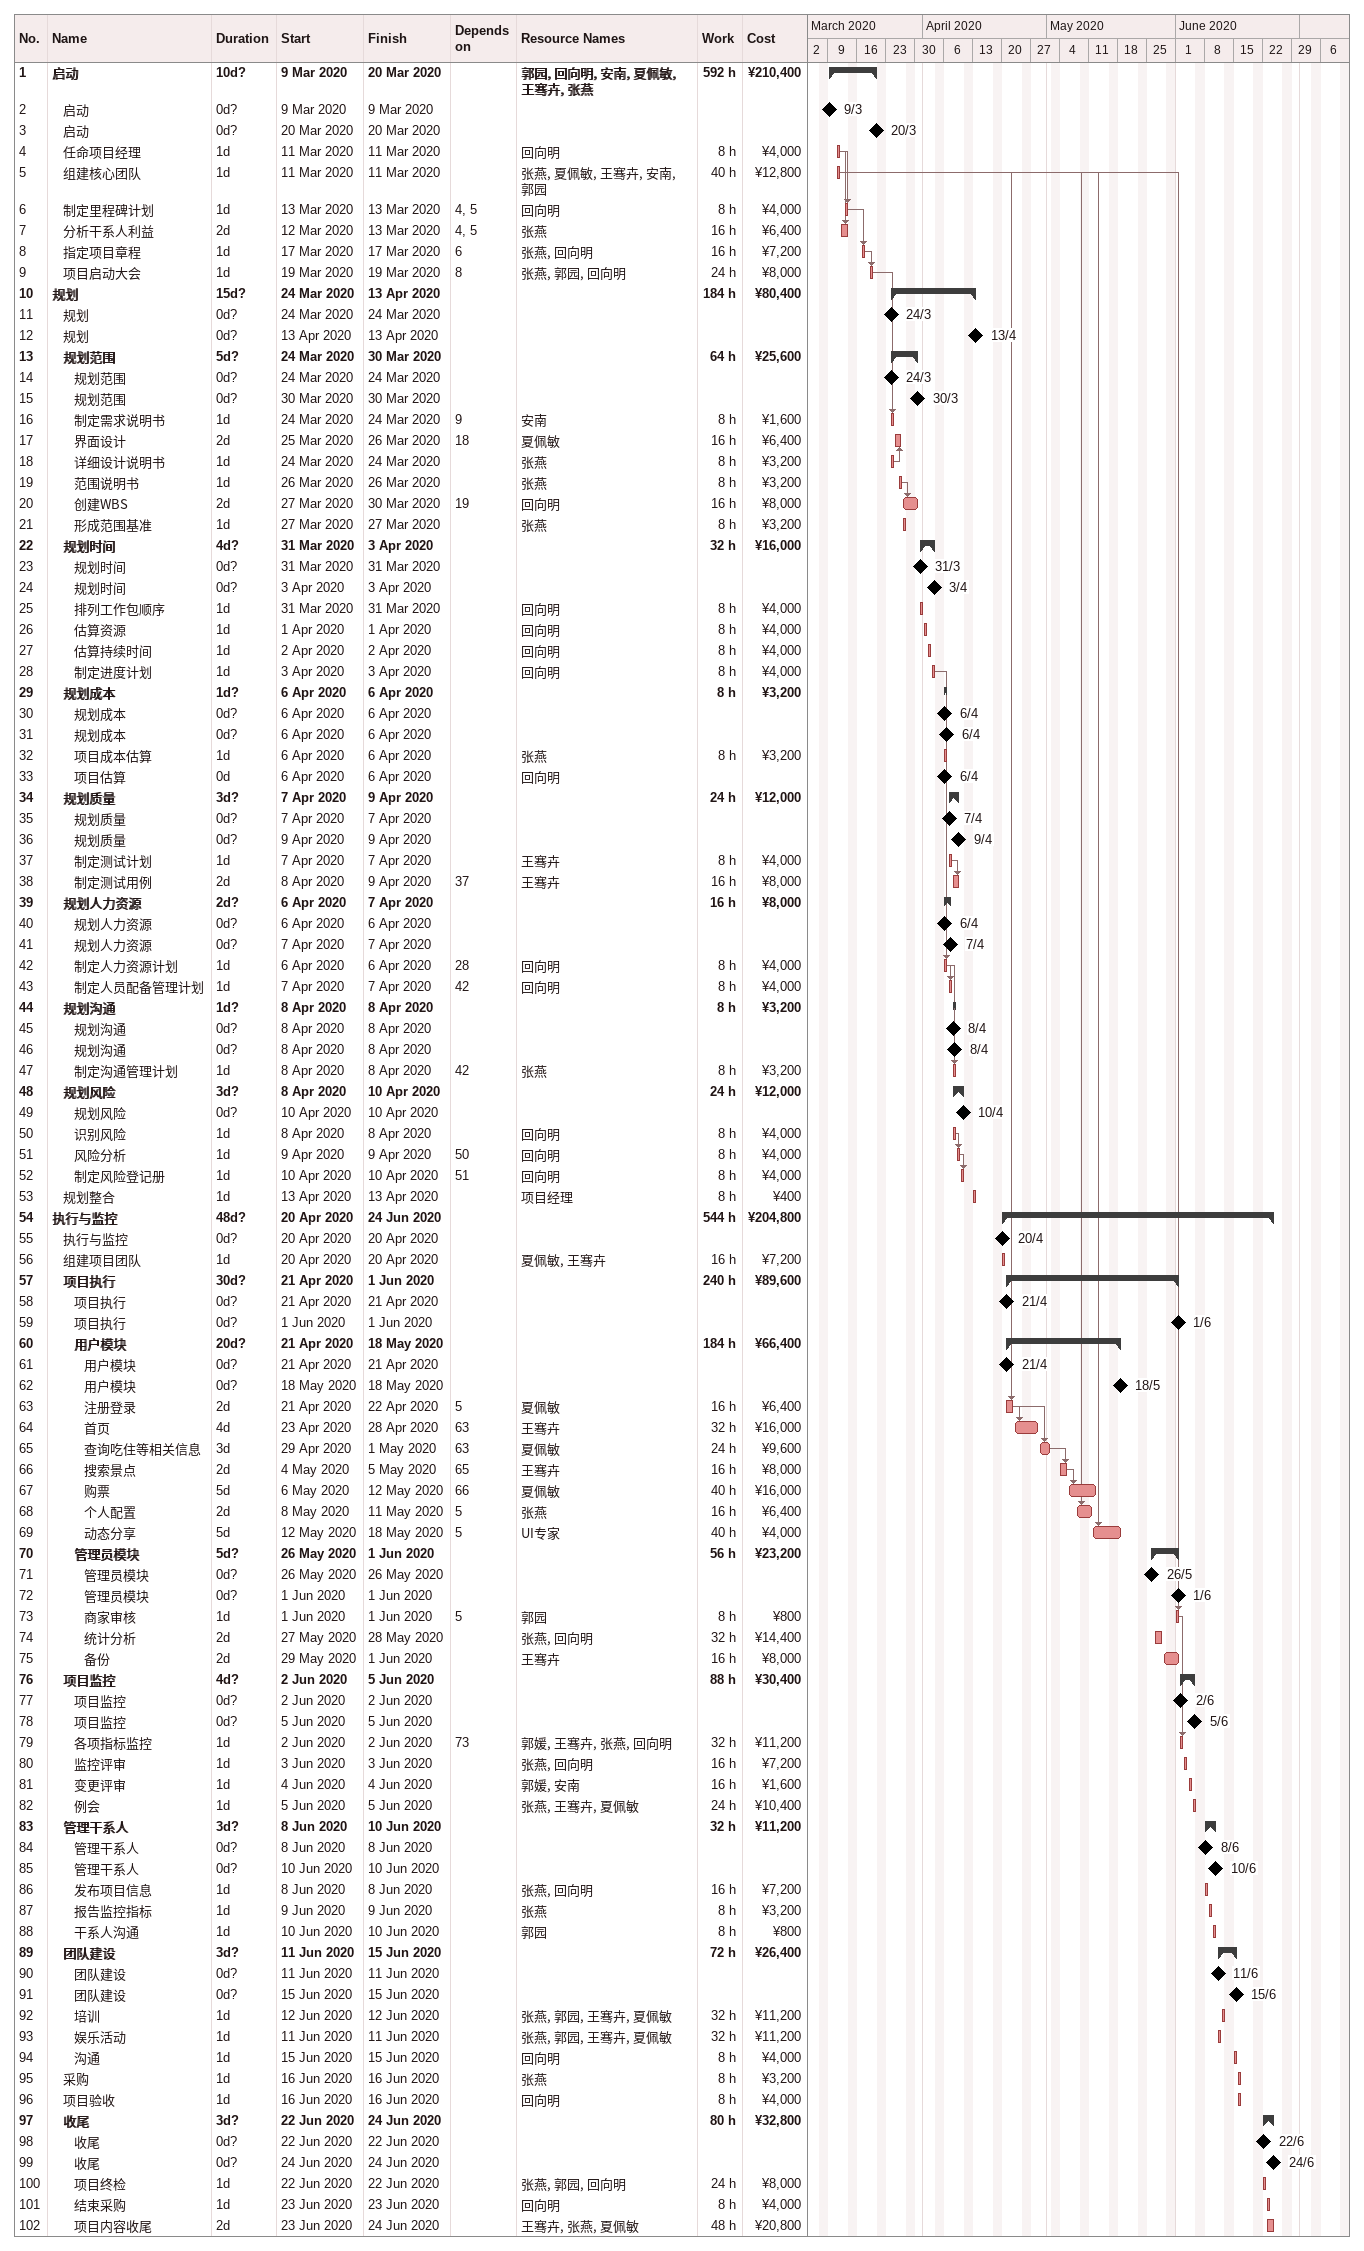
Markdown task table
| ID | Level | Task | Duration | Start | Finish | Predecessors | Resources | Work (h) | Cost (¥) |
|---|---|---|---|---|---|---|---|---|---|
| 1 | 1 | **启动** | 10d? | 2020-03-09 | 2020-03-20 |  | 郭园, 回向明, 安南, 夏佩敏, 王骞卉, 张燕 | 592 | 210400 |
| 2 | 2 | 启动 | 0d? | 2020-03-09 | 2020-03-09 |  |  |  |  |
| 3 | 2 | 启动 | 0d? | 2020-03-20 | 2020-03-20 |  |  |  |  |
| 4 | 2 | 任命项目经理 | 1d | 2020-03-11 | 2020-03-11 |  | 回向明 | 8 | 4000 |
| 5 | 2 | 组建核心团队 | 1d | 2020-03-11 | 2020-03-11 |  | 张燕, 夏佩敏, 王骞卉, 安南, 郭园 | 40 | 12800 |
| 6 | 2 | 制定里程碑计划 | 1d | 2020-03-13 | 2020-03-13 | 4, 5 | 回向明 | 8 | 4000 |
| 7 | 2 | 分析干系人利益 | 2d | 2020-03-12 | 2020-03-13 | 4, 5 | 张燕 | 16 | 6400 |
| 8 | 2 | 指定项目章程 | 1d | 2020-03-17 | 2020-03-17 | 6 | 张燕, 回向明 | 16 | 7200 |
| 9 | 2 | 项目启动大会 | 1d | 2020-03-19 | 2020-03-19 | 8 | 张燕, 郭园, 回向明 | 24 | 8000 |
| 10 | 1 | **规划** | 15d? | 2020-03-24 | 2020-04-13 |  |  | 184 | 80400 |
| 11 | 2 | 规划 | 0d? | 2020-03-24 | 2020-03-24 |  |  |  |  |
| 12 | 2 | 规划 | 0d? | 2020-04-13 | 2020-04-13 |  |  |  |  |
| 13 | 2 | **规划范围** | 5d? | 2020-03-24 | 2020-03-30 |  |  | 64 | 25600 |
| 14 | 3 | 规划范围 | 0d? | 2020-03-24 | 2020-03-24 |  |  |  |  |
| 15 | 3 | 规划范围 | 0d? | 2020-03-30 | 2020-03-30 |  |  |  |  |
| 16 | 3 | 制定需求说明书 | 1d | 2020-03-24 | 2020-03-24 | 9 | 安南 | 8 | 1600 |
| 17 | 3 | 界面设计 | 2d | 2020-03-25 | 2020-03-26 | 18 | 夏佩敏 | 16 | 6400 |
| 18 | 3 | 详细设计说明书 | 1d | 2020-03-24 | 2020-03-24 |  | 张燕 | 8 | 3200 |
| 19 | 3 | 范围说明书 | 1d | 2020-03-26 | 2020-03-26 |  | 张燕 | 8 | 3200 |
| 20 | 3 | 创建WBS | 2d | 2020-03-27 | 2020-03-30 | 19 | 回向明 | 16 | 8000 |
| 21 | 3 | 形成范围基准 | 1d | 2020-03-27 | 2020-03-27 |  | 张燕 | 8 | 3200 |
| 22 | 2 | **规划时间** | 4d? | 2020-03-31 | 2020-04-03 |  |  | 32 | 16000 |
| 23 | 3 | 规划时间 | 0d? | 2020-03-31 | 2020-03-31 |  |  |  |  |
| 24 | 3 | 规划时间 | 0d? | 2020-04-03 | 2020-04-03 |  |  |  |  |
| 25 | 3 | 排列工作包顺序 | 1d | 2020-03-31 | 2020-03-31 |  | 回向明 | 8 | 4000 |
| 26 | 3 | 估算资源 | 1d | 2020-04-01 | 2020-04-01 |  | 回向明 | 8 | 4000 |
| 27 | 3 | 估算持续时间 | 1d | 2020-04-02 | 2020-04-02 |  | 回向明 | 8 | 4000 |
| 28 | 3 | 制定进度计划 | 1d | 2020-04-03 | 2020-04-03 |  | 回向明 | 8 | 4000 |
| 29 | 2 | **规划成本** | 1d? | 2020-04-06 | 2020-04-06 |  |  | 8 | 3200 |
| 30 | 3 | 规划成本 | 0d? | 2020-04-06 | 2020-04-06 |  |  |  |  |
| 31 | 3 | 规划成本 | 0d? | 2020-04-06 | 2020-04-06 |  |  |  |  |
| 32 | 3 | 项目成本估算 | 1d | 2020-04-06 | 2020-04-06 |  | 张燕 | 8 | 3200 |
| 33 | 3 | 项目估算 | 0d | 2020-04-06 | 2020-04-06 |  | 回向明 |  |  |
| 34 | 2 | **规划质量** | 3d? | 2020-04-07 | 2020-04-09 |  |  | 24 | 12000 |
| 35 | 3 | 规划质量 | 0d? | 2020-04-07 | 2020-04-07 |  |  |  |  |
| 36 | 3 | 规划质量 | 0d? | 2020-04-09 | 2020-04-09 |  |  |  |  |
| 37 | 3 | 制定测试计划 | 1d | 2020-04-07 | 2020-04-07 |  | 王骞卉 | 8 | 4000 |
| 38 | 3 | 制定测试用例 | 2d | 2020-04-08 | 2020-04-09 | 37 | 王骞卉 | 16 | 8000 |
| 39 | 2 | **规划人力资源** | 2d? | 2020-04-06 | 2020-04-07 |  |  | 16 | 8000 |
| 40 | 3 | 规划人力资源 | 0d? | 2020-04-06 | 2020-04-06 |  |  |  |  |
| 41 | 3 | 规划人力资源 | 0d? | 2020-04-07 | 2020-04-07 |  |  |  |  |
| 42 | 3 | 制定人力资源计划 | 1d | 2020-04-06 | 2020-04-06 | 28 | 回向明 | 8 | 4000 |
| 43 | 3 | 制定人员配备管理计划 | 1d | 2020-04-07 | 2020-04-07 | 42 | 回向明 | 8 | 4000 |
| 44 | 2 | **规划沟通** | 1d? | 2020-04-08 | 2020-04-08 |  |  | 8 | 3200 |
| 45 | 3 | 规划沟通 | 0d? | 2020-04-08 | 2020-04-08 |  |  |  |  |
| 46 | 3 | 规划沟通 | 0d? | 2020-04-08 | 2020-04-08 |  |  |  |  |
| 47 | 3 | 制定沟通管理计划 | 1d | 2020-04-08 | 2020-04-08 | 42 | 张燕 | 8 | 3200 |
| 48 | 2 | **规划风险** | 3d? | 2020-04-08 | 2020-04-10 |  |  | 24 | 12000 |
| 49 | 3 | 规划风险 | 0d? | 2020-04-10 | 2020-04-10 |  |  |  |  |
| 50 | 3 | 识别风险 | 1d | 2020-04-08 | 2020-04-08 |  | 回向明 | 8 | 4000 |
| 51 | 3 | 风险分析 | 1d | 2020-04-09 | 2020-04-09 | 50 | 回向明 | 8 | 4000 |
| 52 | 3 | 制定风险登记册 | 1d | 2020-04-10 | 2020-04-10 | 51 | 回向明 | 8 | 4000 |
| 53 | 2 | 规划整合 | 1d | 2020-04-13 | 2020-04-13 |  | 项目经理 | 8 | 400 |
| 54 | 1 | **执行与监控** | 48d? | 2020-04-20 | 2020-06-24 |  |  | 544 | 204800 |
| 55 | 2 | 执行与监控 | 0d? | 2020-04-20 | 2020-04-20 |  |  |  |  |
| 56 | 2 | 组建项目团队 | 1d | 2020-04-20 | 2020-04-20 |  | 夏佩敏, 王骞卉 | 16 | 7200 |
| 57 | 2 | **项目执行** | 30d? | 2020-04-21 | 2020-06-01 |  |  | 240 | 89600 |
| 58 | 3 | 项目执行 | 0d? | 2020-04-21 | 2020-04-21 |  |  |  |  |
| 59 | 3 | 项目执行 | 0d? | 2020-06-01 | 2020-06-01 |  |  |  |  |
| 60 | 3 | **用户模块** | 20d? | 2020-04-21 | 2020-05-18 |  |  | 184 | 66400 |
| 61 | 4 | 用户模块 | 0d? | 2020-04-21 | 2020-04-21 |  |  |  |  |
| 62 | 4 | 用户模块 | 0d? | 2020-05-18 | 2020-05-18 |  |  |  |  |
| 63 | 4 | 注册登录 | 2d | 2020-04-21 | 2020-04-22 | 5 | 夏佩敏 | 16 | 6400 |
| 64 | 4 | 首页 | 4d | 2020-04-23 | 2020-04-28 | 63 | 王骞卉 | 32 | 16000 |
| 65 | 4 | 查询吃住等相关信息 | 3d | 2020-04-29 | 2020-05-01 | 63 | 夏佩敏 | 24 | 9600 |
| 66 | 4 | 搜索景点 | 2d | 2020-05-04 | 2020-05-05 | 65 | 王骞卉 | 16 | 8000 |
| 67 | 4 | 购票 | 5d | 2020-05-06 | 2020-05-12 | 66 | 夏佩敏 | 40 | 16000 |
| 68 | 4 | 个人配置 | 2d | 2020-05-08 | 2020-05-11 | 5 | 张燕 | 16 | 6400 |
| 69 | 4 | 动态分享 | 5d | 2020-05-12 | 2020-05-18 | 5 | UI专家 | 40 | 4000 |
| 70 | 3 | **管理员模块** | 5d? | 2020-05-26 | 2020-06-01 |  |  | 56 | 23200 |
| 71 | 4 | 管理员模块 | 0d? | 2020-05-26 | 2020-05-26 |  |  |  |  |
| 72 | 4 | 管理员模块 | 0d? | 2020-06-01 | 2020-06-01 |  |  |  |  |
| 73 | 4 | 商家审核 | 1d | 2020-06-01 | 2020-06-01 | 5 | 郭园 | 8 | 800 |
| 74 | 4 | 统计分析 | 2d | 2020-05-27 | 2020-05-28 |  | 张燕, 回向明 | 32 | 14400 |
| 75 | 4 | 备份 | 2d | 2020-05-29 | 2020-06-01 |  | 王骞卉 | 16 | 8000 |
| 76 | 2 | **项目监控** | 4d? | 2020-06-02 | 2020-06-05 |  |  | 88 | 30400 |
| 77 | 3 | 项目监控 | 0d? | 2020-06-02 | 2020-06-02 |  |  |  |  |
| 78 | 3 | 项目监控 | 0d? | 2020-06-05 | 2020-06-05 |  |  |  |  |
| 79 | 3 | 各项指标监控 | 1d | 2020-06-02 | 2020-06-02 | 73 | 郭媛, 王骞卉, 张燕, 回向明 | 32 | 11200 |
| 80 | 3 | 监控评审 | 1d | 2020-06-03 | 2020-06-03 |  | 张燕, 回向明 | 16 | 7200 |
| 81 | 3 | 变更评审 | 1d | 2020-06-04 | 2020-06-04 |  | 郭媛, 安南 | 16 | 1600 |
| 82 | 3 | 例会 | 1d | 2020-06-05 | 2020-06-05 |  | 张燕, 王骞卉, 夏佩敏 | 24 | 10400 |
| 83 | 2 | **管理干系人** | 3d? | 2020-06-08 | 2020-06-10 |  |  | 32 | 11200 |
| 84 | 3 | 管理干系人 | 0d? | 2020-06-08 | 2020-06-08 |  |  |  |  |
| 85 | 3 | 管理干系人 | 0d? | 2020-06-10 | 2020-06-10 |  |  |  |  |
| 86 | 3 | 发布项目信息 | 1d | 2020-06-08 | 2020-06-08 |  | 张燕, 回向明 | 16 | 7200 |
| 87 | 3 | 报告监控指标 | 1d | 2020-06-09 | 2020-06-09 |  | 张燕 | 8 | 3200 |
| 88 | 3 | 干系人沟通 | 1d | 2020-06-10 | 2020-06-10 |  | 郭园 | 8 | 800 |
| 89 | 2 | **团队建设** | 3d? | 2020-06-11 | 2020-06-15 |  |  | 72 | 26400 |
| 90 | 3 | 团队建设 | 0d? | 2020-06-11 | 2020-06-11 |  |  |  |  |
| 91 | 3 | 团队建设 | 0d? | 2020-06-15 | 2020-06-15 |  |  |  |  |
| 92 | 3 | 培训 | 1d | 2020-06-12 | 2020-06-12 |  | 张燕, 郭园, 王骞卉, 夏佩敏 | 32 | 11200 |
| 93 | 3 | 娱乐活动 | 1d | 2020-06-11 | 2020-06-11 |  | 张燕, 郭园, 王骞卉, 夏佩敏 | 32 | 11200 |
| 94 | 3 | 沟通 | 1d | 2020-06-15 | 2020-06-15 |  | 回向明 | 8 | 4000 |
| 95 | 2 | 采购 | 1d | 2020-06-16 | 2020-06-16 |  | 张燕 | 8 | 3200 |
| 96 | 2 | 项目验收 | 1d | 2020-06-16 | 2020-06-16 |  | 回向明 | 8 | 4000 |
| 97 | 2 | **收尾** | 3d? | 2020-06-22 | 2020-06-24 |  |  | 80 | 32800 |
| 98 | 3 | 收尾 | 0d? | 2020-06-22 | 2020-06-22 |  |  |  |  |
| 99 | 3 | 收尾 | 0d? | 2020-06-24 | 2020-06-24 |  |  |  |  |
| 100 | 3 | 项目终检 | 1d | 2020-06-22 | 2020-06-22 |  | 张燕, 郭园, 回向明 | 24 | 8000 |
| 101 | 3 | 结束采购 | 1d | 2020-06-23 | 2020-06-23 |  | 回向明 | 8 | 4000 |
| 102 | 3 | 项目内容收尾 | 2d | 2020-06-23 | 2020-06-24 |  | 王骞卉, 张燕, 夏佩敏 | 48 | 20800 |
